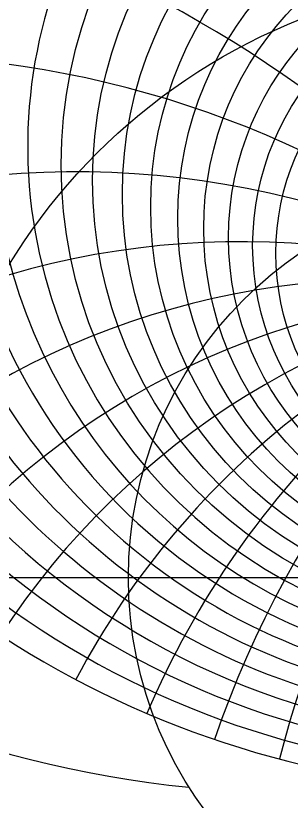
# Model space of a CAD drawing. Header units: millimetres. Extents: x -96 to 96, y -96 to 98.
# Drawn here: x -52.1 to -23.7, y -23.1 to 57.9 of the extents above; entities that cross this region are included whole.
import ezdxf

# ---------------------------------------------------------------- set-up
doc = ezdxf.new("R2010")
doc.units = ezdxf.units.MM
for name, color, linetype in [('CUT_OUTER', 1, 'Continuous'), ('ENGRAVE', 7, 'Continuous'), ('ENGRAVE_FINE', 8, 'Continuous')]:
    doc.layers.add(name, color=color, linetype=linetype)

msp = doc.modelspace()

# ---------------------------------------------------------------- linework, layer by layer
at = {"layer": 'CUT_OUTER'}
for centre, radius, start, end in [((-0.0002, -0.0002), 95.9249, 159.960768, 87.804282), ((-0.0008, 0.0006), 95.924, 92.195139, 159.961115)]:
    msp.add_arc(centre, radius, start, end, dxfattribs=at)
at = {"layer": 'ENGRAVE'}
msp.add_lwpolyline([(-94.5, 0), (94.5, 0)], dxfattribs=at)
for centre, radius in [((0, 0), 94.5), ((0, 42.5683), 47.4367), ((0, 35.9715), 32.7296), ((0, 0), 61.8587), ((0, 0), 40.492)]:
    msp.add_circle(centre, radius, dxfattribs=at)
for centre, radius, start, end in [((0, 54.128), 67.2765, 168.321204, 11.678796), ((0, 76.3891), 98.2944, 205.930897, 334.069103), ((0, -50.0922), 79.5973, 39, 141), ((0, -50.0922), 79.5973, 39, 141), ((-23.5668, 87.9524), 110.0796, 229.930345, 264.433471)]:
    msp.add_arc(centre, radius, start, end, dxfattribs=at)
at = {"layer": 'ENGRAVE_FINE'}
for centre, radius in [((0, 40.9497), 44.1915), ((0, 39.498), 41.1178), ((0, 38.1946), 38.1946), ((0, 37.0235), 35.4037), ((0, 35.0269), 30.1585), ((0, 34.1802), 27.6785), ((0, 33.4228), 25.2789)]:
    msp.add_circle(centre, radius, dxfattribs=at)
for centre, radius, start, end in [((0, 44.3762), 50.8778, 104.46207, 75.53793), ((-218.6917, -50.0922), 232.7269, 7.145895, 36.6736), ((-218.6917, -50.0922), 232.7269, 7.145895, 36.6736), ((0, 46.4002), 54.544, 131.307855, 48.692145), ((-137.8665, -50.0922), 159.1945, 10.840654, 55.662821), ((-137.8665, -50.0922), 159.1945, 10.840654, 55.662821), ((0, 48.6725), 58.4699, 146.48771, 33.51229), ((0, 51.2324), 62.6972, 158.307565, 21.692435), ((-94.8603, -50.0922), 123.8314, 14.688568, 75.445741), ((-94.8603, -50.0922), 123.8314, 14.688568, 75.445741), ((94.8603, -50.0922), 123.8314, 104.554259, 165.311432), ((94.8603, -50.0922), 123.8314, 104.554259, 165.311432), ((0, 57.4193), 72.2702, 177.166321, 2.833679), ((-66.79, -50.0922), 103.9069, 18.753071, 96.251491), ((-66.79, -50.0922), 103.9069, 18.753071, 96.251491), ((0, 61.181), 77.756, 185.179056, 354.820944), ((66.79, -50.0922), 103.9069, 83.748509, 161.246929), ((66.79, -50.0922), 103.9069, 83.748509, 161.246929), ((0, 65.5084), 83.8317, 192.562112, 347.437888), ((-45.9555, -50.0922), 91.911, 23.109812, 116.954145), ((-45.9555, -50.0922), 91.911, 23.109812, 116.954145), ((45.9555, -50.0922), 91.911, 63.045855, 156.890188), ((45.9555, -50.0922), 91.911, 63.045855, 156.890188), ((0, 70.5242), 90.6233, 199.448543, 340.551457), ((-28.971, -50.0922), 84.7056, 27.851987, 126.345474), ((-28.971, -50.0922), 84.7056, 27.851987, 126.345474), ((28.971, -50.0922), 84.7056, 53.654526, 152.148013), ((28.971, -50.0922), 84.7056, 53.654526, 152.148013), ((-14.0351, -50.0922), 80.8252, 33.097661, 134.238363), ((-14.0351, -50.0922), 80.8252, 33.097661, 134.238363), ((14.0351, -50.0922), 80.8252, 45.761637, 146.902339), ((14.0351, -50.0922), 80.8252, 45.761637, 146.902339), ((0, 150.0866), 183.6731, 239.147014, 300.852986)]:
    msp.add_arc(centre, radius, start, end, dxfattribs=at)

doc.saveas('drawing.dxf')
